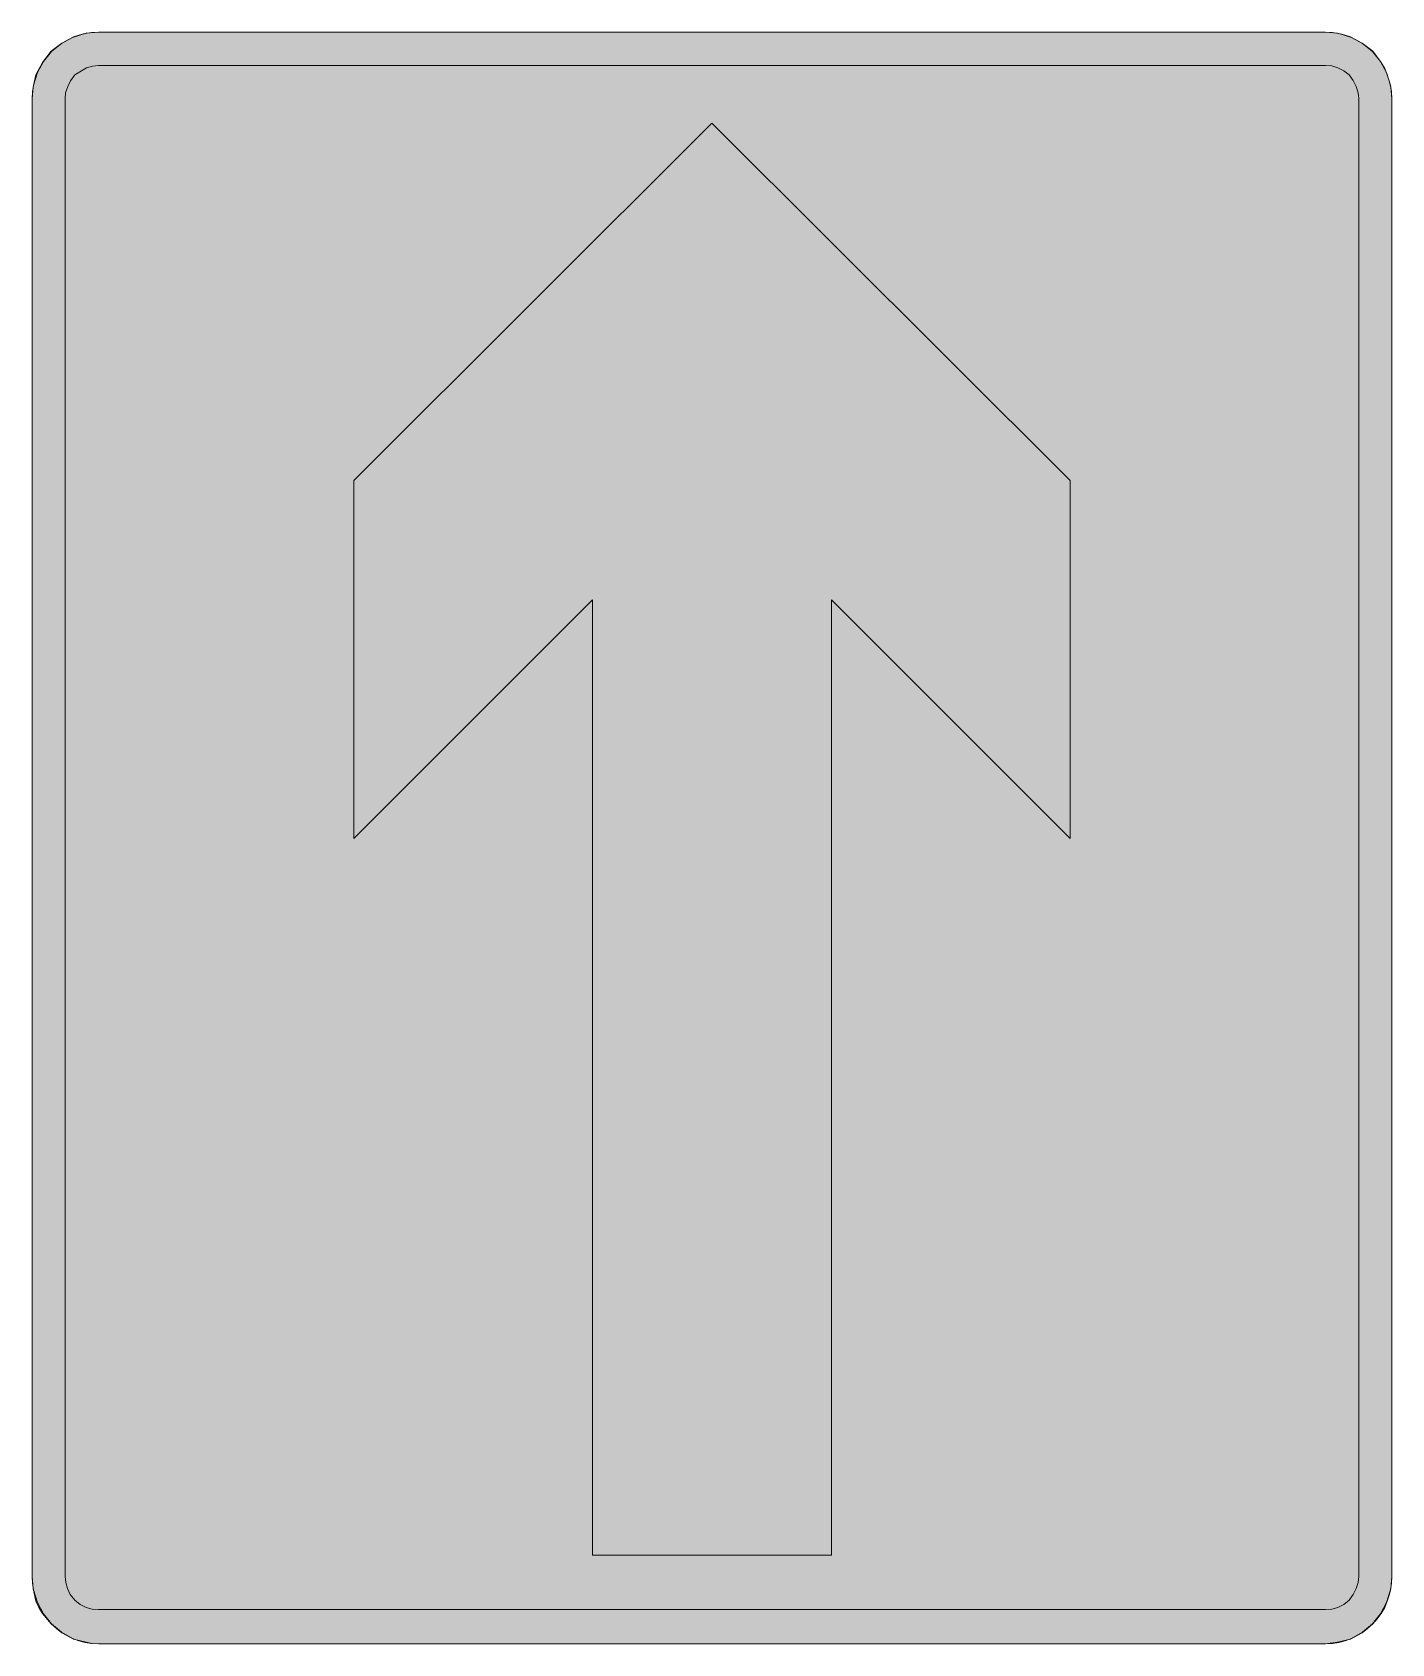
# Model space of a CAD drawing. Header units: metres. Extents: x 181 to 388, y 13 to 259.
import ezdxf

# ---------------------------------------------------------------- set-up
doc = ezdxf.new("R2010")
doc.units = ezdxf.units.M
for name, color, linetype, true_color in [('FILL_BLUE_0000FF', 7, 'Continuous', 0x0000ff), ('FILL_WHITE_FFFFFF', 7, 'Continuous', 0xffffff), ('STROKE_BLUE_0000FF', 7, 'Continuous', 0x0000ff)]:
    doc.layers.add(name, color=color, linetype=linetype, true_color=true_color)

msp = doc.modelspace()

# ---------------------------------------------------------------- hatches: boundary and pattern name
at = {"layer": 'FILL_BLUE_0000FF', "true_color": 0x0000ff}
h = msp.add_hatch(color=7, dxfattribs=at)
h.dxf.hatch_style = 1
h.paths.add_polyline_path([(383.12, 22.64), (382.84, 21.71), (382.38, 20.82), (381.78, 19.98), (380.94, 19.3), (380.05, 18.85), (379.12, 18.61), (378.18, 18.54), (191.34, 18.54), (190.4, 18.61), (189.47, 18.85), (188.58, 19.3), (187.74, 19.98), (187.06, 20.82), (186.62, 21.71), (186.37, 22.64), (186.3, 23.58), (186.3, 248.58), (186.35, 249.41), (186.66, 250.38), (187.07, 251.28), (187.74, 252.18), (189.54, 253.26), (190.44, 253.51), (191.34, 253.62), (378.18, 253.62), (379.12, 253.52), (380.05, 253.24), (380.94, 252.78), (381.78, 252.18), (382.38, 251.31), (382.84, 250.38), (383.12, 249.45), (383.22, 248.58), (383.22, 23.58), (383.12, 22.64)])
at = {"layer": 'FILL_WHITE_FFFFFF', "true_color": 0xffffff}
h = msp.add_hatch(color=7, dxfattribs=at)
h.dxf.hatch_style = 1
h.paths.add_polyline_path([(388.1, 21.69), (387.88, 20.74), (387.54, 19.8), (387.18, 18.86), (386.66, 17.95), (386.05, 17.12), (385.38, 16.38), (384.57, 15.63), (383.74, 15.01), (381.96, 14.04), (380, 13.54), (378.18, 13.32), (191.34, 13.32), (190.4, 13.38), (189.45, 13.54), (187.56, 14.04), (185.78, 15.01), (184.95, 15.63), (184.14, 16.38), (182.84, 17.95), (182.27, 18.86), (181.8, 19.8), (181.4, 21.69), (181.26, 23.58), (181.26, 248.58), (181.4, 250.31), (181.8, 252.18), (182.84, 254.05), (184.14, 255.78), (185.78, 256.99), (187.56, 257.94), (188.51, 258.28), (189.45, 258.5), (191.34, 258.66), (378.18, 258.66), (380, 258.5), (380.99, 258.28), (381.96, 257.94), (383.74, 256.99), (385.38, 255.78), (386.66, 254.05), (387.18, 253.12), (387.54, 252.18), (387.88, 251.24), (388.1, 250.31), (388.26, 248.58), (388.26, 23.58), (388.1, 21.69)])
h = msp.add_hatch(color=7, dxfattribs=at)
h.dxf.hatch_style = 1
h.paths.add_polyline_path([(339.3, 190.44), (339.3, 135.9), (302.94, 172.26), (302.94, 26.82), (266.58, 26.82), (266.58, 172.26), (230.22, 135.9), (230.22, 190.44), (284.76, 244.8), (339.3, 190.44)])

# ---------------------------------------------------------------- linework, layer by layer
at = {"layer": 'FILL_BLUE_0000FF', "lineweight": 0, "true_color": 0x0000ff}
msp.add_lwpolyline([(383.12, 22.64), (382.84, 21.71), (382.38, 20.82), (381.78, 19.98), (380.94, 19.3), (380.05, 18.85), (379.12, 18.61), (378.18, 18.54), (191.34, 18.54), (190.4, 18.61), (189.47, 18.85), (188.58, 19.3), (187.74, 19.98), (187.06, 20.82), (186.62, 21.71), (186.37, 22.64), (186.3, 23.58), (186.3, 248.58), (186.35, 249.41), (186.66, 250.38), (187.07, 251.28), (187.74, 252.18), (189.54, 253.26), (190.44, 253.51), (191.34, 253.62), (378.18, 253.62), (379.12, 253.52), (380.05, 253.24), (380.94, 252.78), (381.78, 252.18), (382.38, 251.31), (382.84, 250.38), (383.12, 249.45), (383.22, 248.58), (383.22, 23.58)], close=True, dxfattribs=at)
at = {"layer": 'FILL_WHITE_FFFFFF', "lineweight": 0, "true_color": 0xffffff}
msp.add_lwpolyline([(388.1, 21.69), (387.88, 20.74), (387.54, 19.8), (387.18, 18.86), (386.66, 17.95), (386.05, 17.12), (385.38, 16.38), (384.57, 15.63), (383.74, 15.01), (381.96, 14.04), (380, 13.54), (378.18, 13.32), (191.34, 13.32), (190.4, 13.38), (189.45, 13.54), (187.56, 14.04), (185.78, 15.01), (184.95, 15.63), (184.14, 16.38), (182.84, 17.95), (182.27, 18.86), (181.8, 19.8), (181.4, 21.69), (181.26, 23.58), (181.26, 248.58), (181.4, 250.31), (181.8, 252.18), (182.84, 254.05), (184.14, 255.78), (185.78, 256.99), (187.56, 257.94), (188.51, 258.28), (189.45, 258.5), (191.34, 258.66), (378.18, 258.66), (380, 258.5), (380.99, 258.28), (381.96, 257.94), (383.74, 256.99), (385.38, 255.78), (386.66, 254.05), (387.18, 253.12), (387.54, 252.18), (387.88, 251.24), (388.1, 250.31), (388.26, 248.58), (388.26, 23.58)], close=True, dxfattribs=at)
at = {"layer": 'FILL_WHITE_FFFFFF', "lineweight": 0, "true_color": 0x0000ff}
msp.add_lwpolyline([(339.3, 190.44), (339.3, 135.9), (302.94, 172.26), (302.94, 26.82), (266.58, 26.82), (266.58, 172.26), (230.22, 135.9), (230.22, 190.44), (284.76, 244.8)], close=True, dxfattribs=at)
at = {"layer": 'STROKE_BLUE_0000FF', "lineweight": 0, "true_color": 0x0000ff}
for points in [[(191.34, 258.66), (190.31, 258.61), (189.3, 258.46), (187.41, 257.87), (185.7, 256.94), (184.21, 255.71), (182.98, 254.22), (182.05, 252.51), (181.46, 250.61), (181.31, 249.61), (181.26, 248.58)], [(378.18, 258.66), (191.34, 258.66)], [(388.26, 248.58), (388.21, 249.61), (388.06, 250.61), (387.47, 252.51), (386.54, 254.22), (385.31, 255.71), (383.82, 256.94), (382.11, 257.87), (380.22, 258.46), (379.21, 258.61), (378.18, 258.66)], [(181.26, 248.58), (181.26, 23.58)], [(388.26, 23.58), (388.26, 248.58)], [(181.26, 23.58), (181.31, 22.55), (181.46, 21.54), (182.05, 19.62), (182.98, 17.88), (184.21, 16.36), (185.7, 15.1), (187.41, 14.14), (188.34, 13.79), (189.3, 13.53), (190.31, 13.37), (191.34, 13.32)], [(378.18, 13.32), (379.21, 13.37), (380.22, 13.53), (381.18, 13.79), (382.11, 14.14), (383.82, 15.1), (385.31, 16.36), (386.54, 17.88), (387.47, 19.62), (388.06, 21.54), (388.21, 22.55), (388.26, 23.58)], [(191.34, 13.32), (378.18, 13.32)]]:
    msp.add_lwpolyline(points, dxfattribs=at)

doc.saveas('drawing.dxf')
